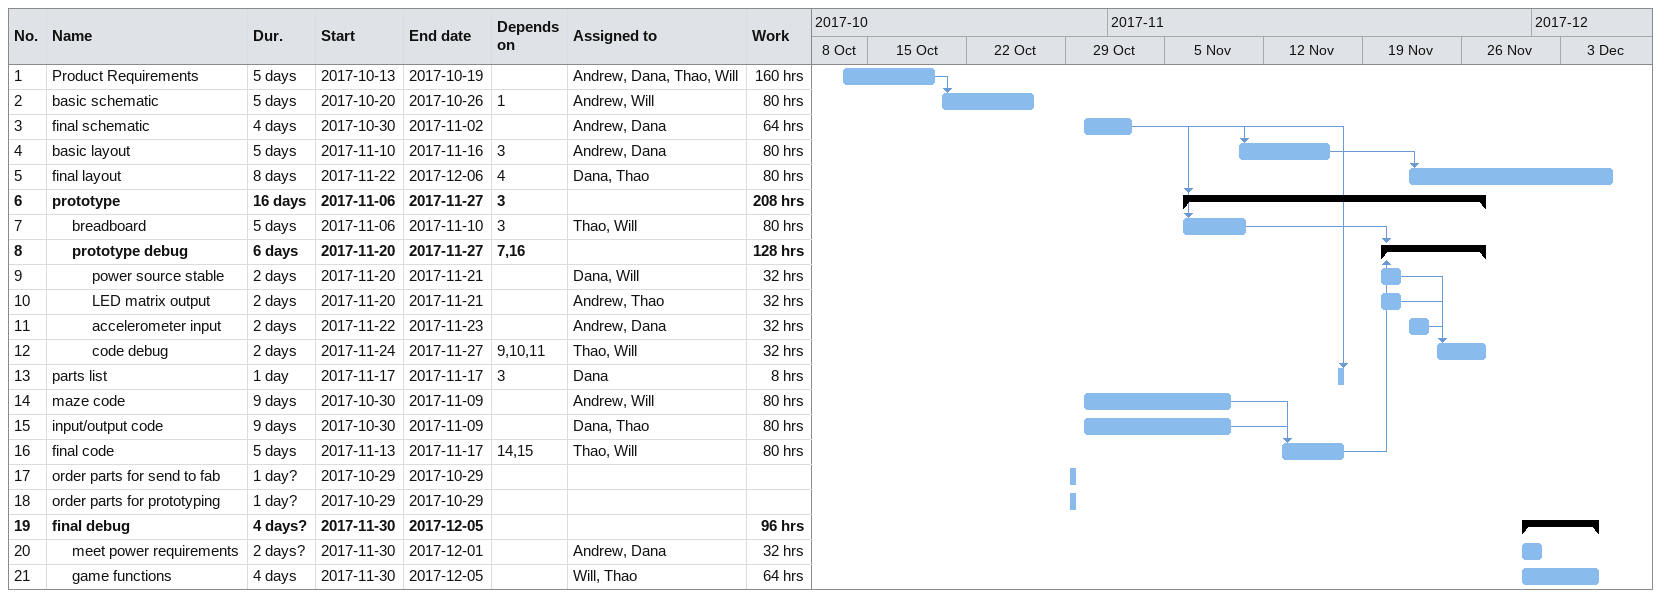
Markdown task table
| ID | Level | Task | Duration | Start | Finish | Predecessors | Resources | Work (h) |
|---|---|---|---|---|---|---|---|---|
| 1 | 1 | Product Requirements | 5d | 2017-10-13 | 2017-10-19 |  | Andrew, Dana, Thao, Will | 160 |
| 2 | 1 | basic schematic | 5d | 2017-10-20 | 2017-10-26 | 1 | Andrew, Will | 80 |
| 3 | 1 | final schematic | 4d | 2017-10-30 | 2017-11-02 |  | Andrew, Dana | 64 |
| 4 | 1 | basic layout | 5d | 2017-11-10 | 2017-11-16 | 3 | Andrew, Dana | 80 |
| 5 | 1 | final layout | 8d | 2017-11-22 | 2017-12-06 | 4 | Dana, Thao | 80 |
| 6 | 1 | **prototype** | 16d | 2017-11-06 | 2017-11-27 | 3 |  | 208 |
| 7 | 2 | breadboard | 5d | 2017-11-06 | 2017-11-10 | 3 | Thao, Will | 80 |
| 8 | 2 | **prototype debug** | 6d | 2017-11-20 | 2017-11-27 | 7, 16 |  | 128 |
| 9 | 3 | power source stable | 2d | 2017-11-20 | 2017-11-21 |  | Dana, Will | 32 |
| 10 | 3 | LED matrix output | 2d | 2017-11-20 | 2017-11-21 |  | Andrew, Thao | 32 |
| 11 | 3 | accelerometer input | 2d | 2017-11-22 | 2017-11-23 |  | Andrew, Dana | 32 |
| 12 | 3 | code debug | 2d | 2017-11-24 | 2017-11-27 | 9, 10, 11 | Thao, Will | 32 |
| 13 | 1 | parts list | 1d | 2017-11-17 | 2017-11-17 | 3 | Dana | 8 |
| 14 | 1 | maze code | 9d | 2017-10-30 | 2017-11-09 |  | Andrew, Will | 80 |
| 15 | 1 | input/output code | 9d | 2017-10-30 | 2017-11-09 |  | Dana, Thao | 80 |
| 16 | 1 | final code | 5d | 2017-11-13 | 2017-11-17 | 14, 15 | Thao, Will | 80 |
| 17 | 1 | order parts for send to fab | 1d? | 2017-10-29 | 2017-10-29 |  |  |  |
| 18 | 1 | order parts for prototyping | 1d? | 2017-10-29 | 2017-10-29 |  |  |  |
| 19 | 1 | **final debug** | 4d? | 2017-11-30 | 2017-12-05 |  |  | 96 |
| 20 | 2 | meet power requirements | 2d? | 2017-11-30 | 2017-12-01 |  | Andrew, Dana | 32 |
| 21 | 2 | game functions | 4d | 2017-11-30 | 2017-12-05 |  | Will, Thao | 64 |
